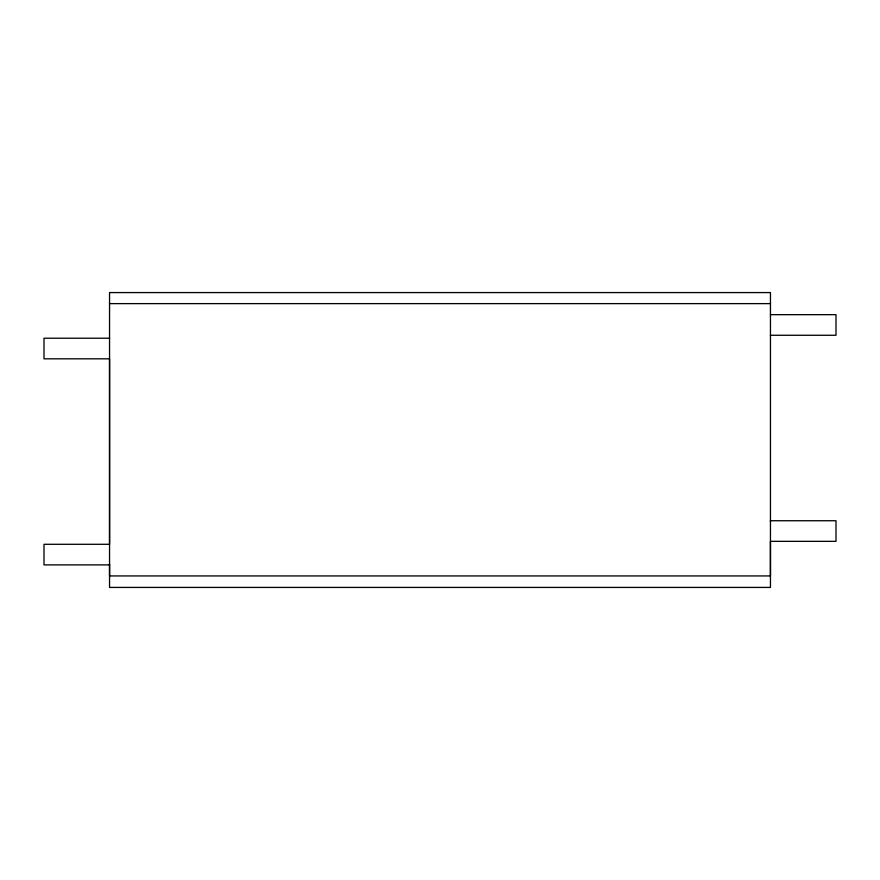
<?xml version="1.0" encoding="UTF-8"?>
<svg xmlns="http://www.w3.org/2000/svg" width="880" height="880" viewBox="0 0 880 880"><rect width="100%" height="100%" fill="white"/><g stroke="black" fill="none" stroke-linecap="round" stroke-linejoin="round"><path stroke-width="1.32" d="M770.451 314.666L836 314.666L836 335.269L770.451 335.269L770.451 292.578L109.549 292.578L109.549 575.938L770.451 575.938L770.451 541.343L836 541.343L836 520.74L770.451 520.74L770.451 587.422L109.549 587.422L109.549 564.102M770.451 521.598L770.451 335.093M109.549 303.622L770.451 303.622M109.549 338.217L44 338.217L44 358.82L109.549 358.82L109.549 544.291L44 544.291L44 564.894L109.549 564.894"/></g></svg>
